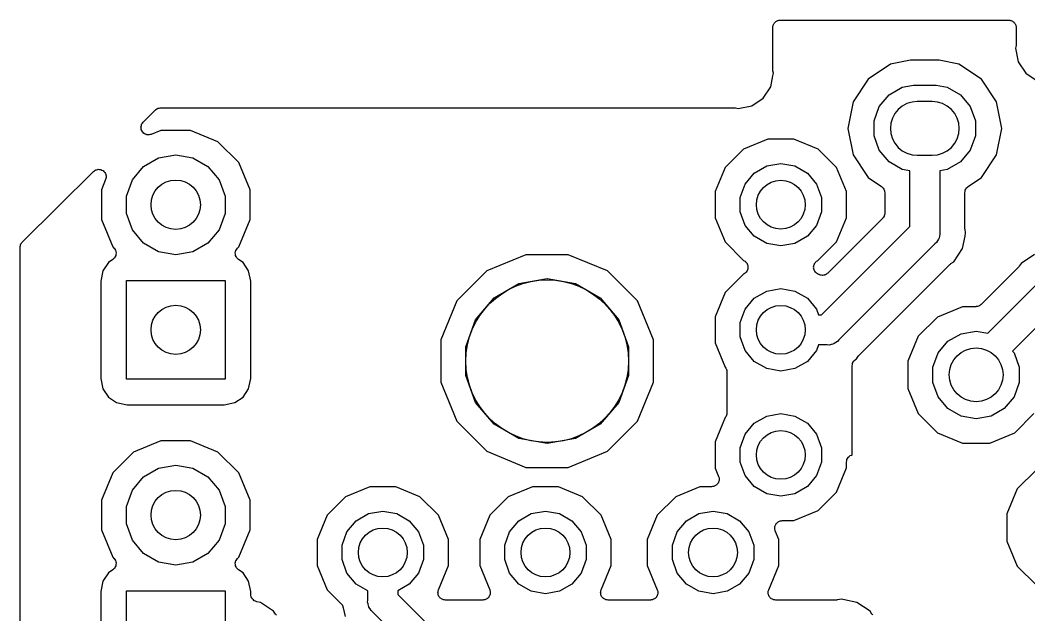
# Model space of a CAD drawing. Extents: x 24 to 196, y -189 to -31.
# Drawn here: x 63.31 to 83.77, y -43.25 to -31.18 of the extents above; entities that cross this region are included whole.
import ezdxf

# ---------------------------------------------------------------- set-up
doc = ezdxf.new("R2010")
doc.units = 0
doc.header["$MEASUREMENT"] = 0
doc.layers.add('BLACK', color=7, linetype='CONTINUOUS')

msp = doc.modelspace()

# ---------------------------------------------------------------- linework, layer by layer
at = {"layer": 'BLACK', "linetype": 'CONTINUOUS'}
for p, q in [((78.5772, -31.3044), (78.5818, -31.2919)), ((78.5772, -31.3178), (78.5772, -31.3044)), ((78.5818, -31.2919), (78.5841, -31.2788)), ((78.5841, -31.2788), (78.5908, -31.2672)), ((78.5908, -31.2672), (78.5953, -31.2547)), ((78.5953, -31.2547), (78.6039, -31.2445)), ((78.6039, -31.2445), (78.6106, -31.2329)), ((78.6106, -31.2329), (78.6208, -31.2244)), ((78.6208, -31.2244), (78.6293, -31.2142)), ((78.6293, -31.2142), (78.6409, -31.2075)), ((78.6409, -31.2075), (78.6511, -31.1989)), ((78.6511, -31.1989), (78.6636, -31.1944)), ((78.6636, -31.1944), (78.6752, -31.1877)), ((78.6752, -31.1877), (78.6883, -31.1854)), ((78.6883, -31.1854), (78.7008, -31.1808)), ((78.7008, -31.1808), (78.7142, -31.1808)), ((78.7142, -31.1808), (78.7273, -31.1785)), ((78.7273, -31.1785), (83.3628, -31.1785)), ((83.3628, -31.1785), (83.3759, -31.1808)), ((83.3759, -31.1808), (83.3893, -31.1808)), ((83.3893, -31.1808), (83.4018, -31.1854)), ((83.4018, -31.1854), (83.4149, -31.1877)), ((83.4149, -31.1877), (83.4265, -31.1944)), ((83.4265, -31.1944), (83.439, -31.1989)), ((83.439, -31.1989), (83.4492, -31.2075)), ((83.4492, -31.2075), (83.4608, -31.2142)), ((83.4608, -31.2142), (83.4693, -31.2244)), ((83.4693, -31.2244), (83.4795, -31.2329)), ((83.4795, -31.2329), (83.4862, -31.2445)), ((83.4862, -31.2445), (83.4948, -31.2547)), ((83.4948, -31.2547), (83.4993, -31.2672)), ((83.4993, -31.2672), (83.506, -31.2788)), ((83.506, -31.2788), (83.5083, -31.2919)), ((83.5083, -31.2919), (83.5129, -31.3044)), ((83.5129, -31.3044), (83.5129, -31.3178)), ((78.5749, -31.3309), (78.5772, -31.3178)), ((78.5749, -32.1742), (78.5749, -31.3309)), ((83.5129, -31.3178), (83.5152, -31.3309)), ((83.5152, -31.3309), (83.5152, -31.6662)), ((83.5123, -31.6959), (83.5015, -31.75)), ((83.5126, -31.6809), (83.5123, -31.6959)), ((83.5152, -31.6662), (83.5126, -31.6809)), ((83.5015, -31.75), (83.5557, -32.0225)), ((80.9685, -32.0716), (80.5106, -32.3776)), ((81.3723, -31.9913), (80.9685, -32.0716)), ((81.9497, -31.9913), (81.3723, -31.9913)), ((82.3535, -32.0716), (81.9497, -31.9913)), ((82.8114, -32.3776), (82.3535, -32.0716)), ((83.5557, -32.0225), (83.7101, -32.2536)), ((78.5344, -32.5305), (78.5778, -32.3121)), ((78.5775, -32.1889), (78.5749, -32.1742)), ((78.5778, -32.2039), (78.5775, -32.1889)), ((78.5886, -32.258), (78.5778, -32.2039)), ((78.5778, -32.3121), (78.5886, -32.258)), ((78.5778, -32.3121), (78.5778, -32.3121)), ((83.7101, -32.2536), (83.9412, -32.408)), ((78.38, -32.7616), (78.5344, -32.5305)), ((80.5106, -32.3776), (80.2046, -32.8355)), ((81.2043, -32.5394), (81.4319, -32.4993)), ((81.4319, -32.4993), (81.8901, -32.4993)), ((81.8901, -32.4993), (82.1177, -32.5394)), ((83.1174, -32.8355), (82.8114, -32.3776)), ((80.738, -32.9307), (80.9366, -32.694)), ((80.9366, -32.694), (81.2043, -32.5394)), ((82.1177, -32.5394), (82.3854, -32.694)), ((82.3854, -32.694), (82.584, -32.9307)), ((77.8764, -32.9702), (78.1489, -32.916)), ((78.1489, -32.916), (78.38, -32.7616)), ((80.2046, -32.8355), (80.0972, -33.3756)), ((80.6323, -33.2211), (80.738, -32.9307)), ((81.2052, -32.9215), (81.1224, -32.9894)), ((81.2996, -32.8711), (81.2052, -32.9215)), ((81.4021, -32.84), (81.2996, -32.8711)), ((81.5086, -32.8295), (81.4021, -32.84)), ((81.8134, -32.8295), (81.5086, -32.8295)), ((81.9199, -32.84), (81.8134, -32.8295)), ((82.0224, -32.8711), (81.9199, -32.84)), ((82.1168, -32.9215), (82.0224, -32.8711)), ((82.1996, -32.9894), (82.1168, -32.9215)), ((82.584, -32.9307), (82.6897, -33.2211)), ((83.2248, -33.3756), (83.1174, -32.8355)), ((65.8045, -33.2487), (66.0545, -33.0007)), ((66.0545, -33.0007), (66.0598, -32.9971)), ((66.0598, -32.9971), (66.0639, -32.9922)), ((66.0639, -32.9922), (66.0814, -32.982)), ((66.0814, -32.982), (66.098, -32.9705)), ((66.098, -32.9705), (66.1042, -32.9689)), ((66.1042, -32.9689), (66.1097, -32.9657)), ((66.1097, -32.9657), (66.1296, -32.9622)), ((66.1296, -32.9622), (66.1492, -32.957)), ((66.1492, -32.957), (66.1556, -32.9576)), ((66.1556, -32.9576), (66.1619, -32.9565)), ((66.1619, -32.9565), (77.7926, -32.9565)), ((77.7926, -32.9565), (77.8073, -32.9591)), ((77.8073, -32.9591), (77.8223, -32.9594)), ((77.8223, -32.9594), (77.8764, -32.9702)), ((81.0545, -33.0722), (81.0041, -33.1666)), ((81.1224, -32.9894), (81.0545, -33.0722)), ((82.2675, -33.0722), (82.1996, -32.9894)), ((82.3179, -33.1666), (82.2675, -33.0722)), ((65.7601, -33.343), (65.7609, -33.3401)), ((65.7621, -33.3664), (65.7601, -33.343)), ((65.7608, -33.337), (65.7678, -33.3146)), ((65.7609, -33.3401), (65.7608, -33.337)), ((65.7678, -33.3146), (65.774, -33.2919)), ((65.774, -33.2919), (65.7758, -33.2895)), ((65.7758, -33.2895), (65.7767, -33.2865)), ((65.7767, -33.2865), (65.791, -33.2679)), ((65.791, -33.2679), (65.8045, -33.2487)), ((80.6323, -33.5301), (80.6323, -33.2211)), ((80.973, -33.2691), (80.9625, -33.3756)), ((81.0041, -33.1666), (80.973, -33.2691)), ((82.349, -33.2691), (82.3179, -33.1666)), ((82.3595, -33.3756), (82.349, -33.2691)), ((82.6897, -33.2211), (82.6897, -33.5301)), ((65.7631, -33.3899), (65.7621, -33.3664)), ((65.7643, -33.3927), (65.7631, -33.3899)), ((65.7645, -33.3958), (65.7643, -33.3927)), ((65.7744, -33.4171), (65.7645, -33.3958)), ((65.7833, -33.4388), (65.7744, -33.4171)), ((65.7854, -33.441), (65.7833, -33.4388)), ((65.7867, -33.4438), (65.7854, -33.441)), ((65.8032, -33.4605), (65.7867, -33.4438)), ((65.8191, -33.4778), (65.8032, -33.4605)), ((65.8218, -33.4792), (65.8191, -33.4778)), ((65.824, -33.4814), (65.8218, -33.4792)), ((65.8452, -33.4914), (65.824, -33.4814)), ((65.8661, -33.5023), (65.8452, -33.4914)), ((65.8691, -33.5027), (65.8661, -33.5023)), ((65.8718, -33.504), (65.8691, -33.5027)), ((65.8953, -33.5061), (65.8718, -33.504)), ((65.9185, -33.5092), (65.8953, -33.5061)), ((65.9215, -33.5085), (65.9185, -33.5092)), ((65.9246, -33.5088), (65.9215, -33.5085)), ((65.9473, -33.5028), (65.9246, -33.5088)), ((65.9702, -33.4977), (65.9473, -33.5028)), ((66.165, -33.417), (65.9702, -33.4977)), ((66.765, -33.417), (66.165, -33.417)), ((67.3192, -33.6466), (66.765, -33.417)), ((80.0972, -33.3756), (80.2046, -33.9157)), ((80.738, -33.8205), (80.6323, -33.5301)), ((80.9625, -33.3756), (80.973, -33.4821)), ((80.973, -33.4821), (81.0041, -33.5846)), ((82.3179, -33.5846), (82.349, -33.4821)), ((82.349, -33.4821), (82.3595, -33.3756)), ((82.6897, -33.5301), (82.584, -33.8205)), ((83.1174, -33.9157), (83.2248, -33.3756)), ((67.7434, -34.0708), (67.3192, -33.6466)), ((78.4748, -33.5915), (77.9846, -33.7945)), ((79.0052, -33.5915), (78.4748, -33.5915)), ((79.4954, -33.7945), (79.0052, -33.5915)), ((81.0041, -33.5846), (81.0545, -33.679)), ((81.0545, -33.679), (81.1224, -33.7618)), ((81.1224, -33.7618), (81.2052, -33.8297)), ((82.1168, -33.8297), (82.1996, -33.7618)), ((82.1996, -33.7618), (82.2675, -33.679)), ((82.2675, -33.679), (82.3179, -33.5846)), ((66.1177, -33.9708), (66.465, -33.9096)), ((66.465, -33.9096), (66.8123, -33.9708)), ((77.9846, -33.7945), (77.6095, -34.1696)), ((79.8705, -34.1696), (79.4954, -33.7945)), ((80.2046, -33.9157), (80.5106, -34.3736)), ((80.9366, -34.0572), (80.738, -33.8205)), ((81.2052, -33.8297), (81.2996, -33.8801)), ((81.2996, -33.8801), (81.4021, -33.9112)), ((81.4021, -33.9112), (81.5086, -33.9217)), ((81.5086, -33.9217), (81.8134, -33.9217)), ((81.8134, -33.9217), (81.9199, -33.9112)), ((81.9199, -33.9112), (82.0224, -33.8801)), ((82.0224, -33.8801), (82.1168, -33.8297)), ((82.584, -33.8205), (82.3854, -34.0572)), ((82.8114, -34.3736), (83.1174, -33.9157)), ((65.5856, -34.4173), (65.8123, -34.1471)), ((65.8123, -34.1471), (66.1177, -33.9708)), ((66.8123, -33.9708), (67.1177, -34.1471)), ((67.1177, -34.1471), (67.3444, -34.4173)), ((67.973, -34.625), (67.7434, -34.0708)), ((77.6095, -34.1696), (77.4065, -34.6597)), ((78.2012, -34.2829), (78.4533, -34.1373)), ((78.4533, -34.1373), (78.74, -34.0868)), ((78.74, -34.0868), (79.0267, -34.1373)), ((79.0267, -34.1373), (79.2788, -34.2829)), ((80.0735, -34.6597), (79.8705, -34.1696)), ((81.2043, -34.2118), (80.9366, -34.0572)), ((82.3854, -34.0572), (82.1177, -34.2118)), ((63.3546, -35.6792), (64.7952, -34.25)), ((64.7952, -34.25), (64.814, -34.237)), ((64.814, -34.237), (64.8322, -34.223)), ((64.8322, -34.223), (64.8357, -34.2219)), ((64.8357, -34.2219), (64.8387, -34.2198)), ((64.8387, -34.2198), (64.8609, -34.214)), ((64.8609, -34.214), (64.8827, -34.2071)), ((64.8827, -34.2071), (64.8863, -34.2073)), ((64.8863, -34.2073), (64.8899, -34.2063)), ((64.8899, -34.2063), (64.9127, -34.2084)), ((64.9127, -34.2084), (64.9356, -34.2094)), ((64.9356, -34.2094), (64.9389, -34.2108)), ((64.9389, -34.2108), (64.9426, -34.2112)), ((64.9426, -34.2112), (64.9633, -34.2209)), ((64.9633, -34.2209), (64.9845, -34.2297)), ((64.9845, -34.2297), (64.9872, -34.2322)), ((64.9872, -34.2322), (64.9905, -34.2337)), ((64.9905, -34.2337), (65.0066, -34.25)), ((65.0066, -34.25), (65.0235, -34.2654)), ((65.0235, -34.2654), (65.0252, -34.2687)), ((65.0252, -34.2687), (65.0278, -34.2713)), ((65.0278, -34.2713), (65.0373, -34.2921)), ((65.0373, -34.2921), (65.0479, -34.3124)), ((65.0479, -34.3124), (65.0484, -34.316)), ((65.0543, -34.3721), (65.0483, -34.3942)), ((65.0484, -34.316), (65.0499, -34.3193)), ((65.0499, -34.3193), (65.0518, -34.3422)), ((65.0518, -34.3422), (65.0548, -34.3649)), ((65.0548, -34.3649), (65.054, -34.3684)), ((65.054, -34.3684), (65.0543, -34.3721)), ((78.0141, -34.5059), (78.2012, -34.2829)), ((79.2788, -34.2829), (79.4659, -34.5059)), ((80.5106, -34.3736), (80.7805, -34.554)), ((81.3562, -34.2385), (81.2043, -34.2118)), ((81.3562, -35.3702), (81.3562, -34.2385)), ((82.1177, -34.2118), (81.9658, -34.2385)), ((81.9658, -34.2385), (81.9658, -35.4832)), ((82.5415, -34.554), (82.8114, -34.3736)), ((65.0434, -34.4165), (64.957, -34.625)), ((65.0483, -34.3942), (65.0434, -34.4165)), ((65.465, -34.7487), (65.5856, -34.4173)), ((67.3444, -34.4173), (67.465, -34.7487)), ((77.9145, -34.7794), (78.0141, -34.5059)), ((79.4659, -34.5059), (79.5655, -34.7794)), ((80.7805, -34.554), (80.796, -34.5689)), ((80.796, -34.5689), (80.8125, -34.5827)), ((82.5095, -34.5827), (82.526, -34.5689)), ((82.526, -34.5689), (82.5415, -34.554)), ((64.957, -34.625), (64.957, -35.225)), ((65.465, -35.1013), (65.465, -34.7487)), ((67.465, -34.7487), (67.465, -35.1013)), ((67.973, -35.225), (67.973, -34.625)), ((77.4065, -34.6597), (77.4065, -35.1902)), ((77.9145, -35.0706), (77.9145, -34.7794)), ((79.5655, -34.7794), (79.5655, -35.0706)), ((80.0735, -35.1902), (80.0735, -34.6597)), ((80.8125, -34.5827), (80.8151, -34.5871)), ((80.8151, -34.5871), (80.8187, -34.5906)), ((80.8187, -34.5906), (80.8282, -34.6099)), ((80.8282, -34.6099), (80.839, -34.6286)), ((80.839, -34.6286), (80.8399, -34.6335)), ((80.8399, -34.6335), (80.8421, -34.638)), ((80.8421, -34.638), (80.8445, -34.6595)), ((80.8445, -34.6595), (80.8482, -34.6807)), ((80.8482, -34.6807), (80.8482, -35.0967)), ((82.4738, -34.6807), (82.4775, -34.6595)), ((82.4738, -35.4014), (82.4738, -34.6807)), ((82.4775, -34.6595), (82.4799, -34.638)), ((82.4799, -34.638), (82.4821, -34.6335)), ((82.4821, -34.6335), (82.483, -34.6286)), ((82.483, -34.6286), (82.4938, -34.6099)), ((82.4938, -34.6099), (82.5033, -34.5906)), ((82.5033, -34.5906), (82.5069, -34.5871)), ((82.5069, -34.5871), (82.5095, -34.5827)), ((65.5856, -35.4327), (65.465, -35.1013)), ((67.465, -35.1013), (67.3444, -35.4327)), ((77.4065, -35.1902), (77.6095, -35.6804)), ((78.0141, -35.3441), (77.9145, -35.0706)), ((79.5655, -35.0706), (79.4659, -35.3441)), ((79.8705, -35.6804), (80.0735, -35.1902)), ((80.8225, -35.1774), (80.8125, -35.1947)), ((80.8339, -35.1611), (80.8225, -35.1774)), ((80.8357, -35.1546), (80.8339, -35.1611)), ((80.839, -35.1488), (80.8357, -35.1546)), ((80.8425, -35.1292), (80.839, -35.1488)), ((80.8476, -35.11), (80.8425, -35.1292)), ((80.8482, -35.0967), (80.847, -35.1033)), ((80.847, -35.1033), (80.8476, -35.11)), ((64.957, -35.225), (65.1866, -35.7792)), ((67.7434, -35.7792), (67.973, -35.225)), ((78.2012, -35.5671), (78.0141, -35.3441)), ((79.4659, -35.3441), (79.2788, -35.5671)), ((79.5662, -37.1602), (81.3562, -35.3702)), ((80.8036, -35.2045), (79.6922, -36.3158)), ((80.8074, -35.199), (80.8036, -35.2045)), ((80.8125, -35.1947), (80.8074, -35.199)), ((65.8123, -35.7029), (65.5856, -35.4327)), ((67.3444, -35.4327), (67.1177, -35.7029)), ((78.4533, -35.7127), (78.2012, -35.5671)), ((79.2788, -35.5671), (79.0267, -35.7127)), ((81.9518, -35.6024), (81.945, -35.6141)), ((81.9589, -35.5625), (81.9518, -35.6024)), ((81.9693, -35.5235), (81.9589, -35.5625)), ((81.9658, -35.4832), (81.9693, -35.5235)), ((82.4266, -35.8136), (82.4767, -35.5618)), ((82.4764, -35.4162), (82.4738, -35.4014)), ((82.4767, -35.4312), (82.4764, -35.4162)), ((82.4897, -35.4965), (82.4767, -35.4312)), ((82.4767, -35.5618), (82.4897, -35.4965)), ((82.4767, -35.5618), (82.4767, -35.5618)), ((63.3095, -35.7874), (63.3107, -35.7805)), ((63.3095, -119.277), (63.3095, -35.7874)), ((63.3101, -35.7736), (63.3153, -35.7546)), ((63.3107, -35.7805), (63.3101, -35.7736)), ((63.3153, -35.7546), (63.3187, -35.7353)), ((63.3187, -35.7353), (63.3222, -35.7292)), ((63.3222, -35.7292), (63.324, -35.7225)), ((63.324, -35.7225), (63.3354, -35.7065)), ((63.3354, -35.7065), (63.3452, -35.6895)), ((63.3452, -35.6895), (63.3505, -35.685)), ((63.3505, -35.685), (63.3546, -35.6792)), ((65.1866, -35.7792), (65.2116, -35.8043)), ((65.2116, -35.8043), (65.2126, -35.8057)), ((65.2126, -35.8057), (65.214, -35.8067)), ((65.214, -35.8067), (65.2278, -35.8273)), ((66.1177, -35.8792), (65.8123, -35.7029)), ((67.1177, -35.7029), (66.8123, -35.8792)), ((67.7022, -35.8273), (67.716, -35.8067)), ((67.716, -35.8067), (67.7174, -35.8057)), ((67.7174, -35.8057), (67.7184, -35.8043)), ((67.7184, -35.8043), (67.7434, -35.7792)), ((77.6095, -35.6804), (77.9865, -36.0574)), ((78.74, -35.7632), (78.4533, -35.7127)), ((79.0267, -35.7127), (78.74, -35.7632)), ((79.4935, -36.0574), (79.8705, -35.6804)), ((81.8671, -35.7214), (79.9174, -37.6711)), ((81.8981, -35.6954), (81.8671, -35.7214)), ((81.9183, -35.6604), (81.8981, -35.6954)), ((81.9415, -35.6273), (81.9183, -35.6604)), ((81.945, -35.6141), (81.9415, -35.6273)), ((65.2268, -36.0022), (65.2089, -36.0193)), ((65.2275, -36.0006), (65.2268, -36.0022)), ((65.2287, -35.9995), (65.2275, -36.0006)), ((65.2278, -35.8273), (65.242, -35.8476)), ((65.2392, -35.9769), (65.2287, -35.9995)), ((65.2502, -35.9547), (65.2392, -35.9769)), ((65.242, -35.8476), (65.2424, -35.8493)), ((65.2424, -35.8493), (65.2434, -35.8507)), ((65.2434, -35.8507), (65.2493, -35.8748)), ((65.2493, -35.8748), (65.2557, -35.8988)), ((65.2504, -35.953), (65.2502, -35.9547)), ((65.2511, -35.9515), (65.2504, -35.953)), ((65.2533, -35.9267), (65.2511, -35.9515)), ((65.256, -35.9021), (65.2533, -35.9267)), ((65.2557, -35.8988), (65.2556, -35.9004)), ((65.2556, -35.9004), (65.256, -35.9021)), ((66.465, -35.9404), (66.1177, -35.8792)), ((66.8123, -35.8792), (66.465, -35.9404)), ((67.674, -35.9021), (67.6744, -35.9004)), ((67.6768, -35.9268), (67.674, -35.9021)), ((67.6743, -35.8988), (67.6807, -35.8748)), ((67.6744, -35.9004), (67.6743, -35.8988)), ((67.6789, -35.9515), (67.6768, -35.9268)), ((67.6796, -35.953), (67.6789, -35.9515)), ((67.6798, -35.9547), (67.6796, -35.953)), ((67.6908, -35.977), (67.6798, -35.9547)), ((67.6807, -35.8748), (67.6866, -35.8507)), ((67.6866, -35.8507), (67.6876, -35.8493)), ((67.6876, -35.8493), (67.688, -35.8476)), ((67.688, -35.8476), (67.7022, -35.8273)), ((67.7013, -35.9995), (67.6908, -35.977)), ((67.7025, -36.0006), (67.7013, -35.9995)), ((67.7032, -36.0022), (67.7025, -36.0006)), ((67.7211, -36.0193), (67.7032, -36.0022)), ((73.5707, -35.942), (72.7776, -36.2705)), ((74.4293, -35.942), (73.5707, -35.942)), ((75.2224, -36.2705), (74.4293, -35.942)), ((82.247, -36.0825), (82.4266, -35.8136)), ((83.8839, -35.9374), (83.615, -36.117)), ((65.0988, -36.0988), (64.9865, -36.2668)), ((65.1885, -36.0388), (65.0988, -36.0988)), ((65.1898, -36.0376), (65.1885, -36.0388)), ((65.1913, -36.0369), (65.1898, -36.0376)), ((65.2089, -36.0193), (65.1913, -36.0369)), ((67.7387, -36.0369), (67.7211, -36.0193)), ((67.7402, -36.0376), (67.7387, -36.0369)), ((67.7415, -36.0388), (67.7402, -36.0376)), ((67.8312, -36.0988), (67.7415, -36.0388)), ((67.9435, -36.2668), (67.8312, -36.0988)), ((77.9865, -36.0574), (77.9983, -36.0649)), ((77.9983, -36.0649), (78.016, -36.0741)), ((78.016, -36.0741), (78.0205, -36.079)), ((78.0205, -36.079), (78.0262, -36.0826)), ((78.0262, -36.0826), (78.0383, -36.0984)), ((78.0383, -36.0984), (78.0517, -36.1131)), ((78.0517, -36.1131), (78.0543, -36.1193)), ((78.0543, -36.1193), (78.0584, -36.1246)), ((78.0584, -36.1246), (78.0644, -36.1436)), ((78.0644, -36.1436), (78.072, -36.162)), ((78.072, -36.162), (78.0723, -36.1687)), ((78.0723, -36.1687), (78.0743, -36.1751)), ((78.0743, -36.2149), (78.0723, -36.2213)), ((78.0743, -36.1751), (78.0734, -36.195)), ((78.0734, -36.195), (78.0743, -36.2149)), ((79.4057, -36.1751), (79.4077, -36.1687)), ((79.4066, -36.195), (79.4057, -36.1751)), ((79.4057, -36.2149), (79.4066, -36.195)), ((79.4077, -36.2213), (79.4057, -36.2149)), ((79.4077, -36.1687), (79.408, -36.162)), ((79.408, -36.162), (79.4156, -36.1436)), ((79.4156, -36.1436), (79.4216, -36.1246)), ((79.4216, -36.1246), (79.4257, -36.1193)), ((79.4257, -36.1193), (79.4283, -36.1131)), ((79.4283, -36.1131), (79.4417, -36.0984)), ((79.4417, -36.0984), (79.4538, -36.0826)), ((79.4538, -36.0826), (79.4595, -36.079)), ((79.4595, -36.079), (79.464, -36.0741)), ((79.464, -36.0741), (79.4817, -36.0649)), ((79.4817, -36.0649), (79.4935, -36.0574)), ((80.3345, -37.9725), (82.1685, -36.1385)), ((82.1685, -36.1385), (82.1808, -36.1299)), ((82.1808, -36.1299), (82.1916, -36.1195)), ((82.1916, -36.1195), (82.247, -36.0825)), ((83.559, -36.1955), (82.8041, -36.9505)), ((83.5676, -36.1832), (83.559, -36.1955)), ((83.578, -36.1724), (83.5676, -36.1832)), ((83.615, -36.117), (83.578, -36.1724)), ((64.9865, -36.2668), (64.9441, -36.48)), ((67.9859, -36.48), (67.9435, -36.2668)), ((72.7776, -36.2705), (72.1705, -36.8776)), ((75.8295, -36.8776), (75.2224, -36.2705)), ((77.9865, -36.3326), (77.6095, -36.7096)), ((77.9983, -36.3251), (77.9865, -36.3326)), ((78.016, -36.3159), (77.9983, -36.3251)), ((78.0205, -36.311), (78.016, -36.3159)), ((78.0262, -36.3074), (78.0205, -36.311)), ((78.0383, -36.2916), (78.0262, -36.3074)), ((78.0517, -36.2769), (78.0383, -36.2916)), ((78.0543, -36.2707), (78.0517, -36.2769)), ((78.0584, -36.2654), (78.0543, -36.2707)), ((78.0644, -36.2464), (78.0584, -36.2654)), ((78.072, -36.228), (78.0644, -36.2464)), ((78.0723, -36.2213), (78.072, -36.228)), ((79.408, -36.228), (79.4077, -36.2213)), ((79.4156, -36.2464), (79.408, -36.228)), ((79.4216, -36.2654), (79.4156, -36.2464)), ((79.4257, -36.2707), (79.4216, -36.2654)), ((79.4283, -36.2769), (79.4257, -36.2707)), ((79.4417, -36.2916), (79.4283, -36.2769)), ((79.4538, -36.3074), (79.4417, -36.2916)), ((79.4595, -36.311), (79.4538, -36.3074)), ((79.464, -36.3159), (79.4595, -36.311)), ((79.4817, -36.3251), (79.464, -36.3159)), ((79.4985, -36.3358), (79.4817, -36.3251)), ((79.515, -36.3426), (79.4985, -36.3358)), ((79.52, -36.3462), (79.515, -36.3426)), ((79.5329, -36.3496), (79.52, -36.3462)), ((79.545, -36.3553), (79.5329, -36.3496)), ((79.5583, -36.3564), (79.545, -36.3553)), ((79.5712, -36.3599), (79.5583, -36.3564)), ((79.5844, -36.3587), (79.5712, -36.3599)), ((79.5977, -36.3599), (79.5844, -36.3587)), ((79.6106, -36.3564), (79.5977, -36.3599)), ((79.6239, -36.3553), (79.6106, -36.3564)), ((79.636, -36.3496), (79.6239, -36.3553)), ((79.6488, -36.3462), (79.636, -36.3496)), ((79.6598, -36.3385), (79.6488, -36.3462)), ((79.6719, -36.3329), (79.6598, -36.3385)), ((79.6813, -36.3235), (79.6719, -36.3329)), ((79.6922, -36.3158), (79.6813, -36.3235)), ((64.9441, -36.48), (64.9441, -38.45)), ((65.465, -38.465), (65.465, -36.465)), ((65.465, -36.465), (67.465, -36.465)), ((67.465, -36.465), (67.465, -38.465)), ((67.9859, -38.45), (67.9859, -36.48)), ((72.923, -36.8165), (73.427, -36.5256)), ((73.427, -36.5256), (74, -36.4245)), ((74, -36.4245), (74.573, -36.5256)), ((74.573, -36.5256), (75.077, -36.8165)), ((78.4533, -36.6773), (78.74, -36.6268)), ((78.74, -36.6268), (79.0267, -36.6773)), ((82.9412, -37.5317), (83.9761, -36.4969)), ((72.549, -37.2623), (72.923, -36.8165)), ((75.077, -36.8165), (75.451, -37.2623)), ((77.6095, -36.7096), (77.4065, -37.1998)), ((78.0141, -37.0459), (78.2012, -36.8229)), ((78.2012, -36.8229), (78.4533, -36.6773)), ((79.0267, -36.6773), (79.2788, -36.8229)), ((79.2788, -36.8229), (79.4659, -37.0459)), ((72.1705, -36.8776), (71.842, -37.6707)), ((76.158, -37.6707), (75.8295, -36.8776)), ((82.427, -36.9951), (81.9183, -37.2058)), ((82.6963, -36.9951), (82.427, -36.9951)), ((82.7029, -36.9939), (82.6963, -36.9951)), ((82.7096, -36.9945), (82.7029, -36.9939)), ((82.7288, -36.9894), (82.7096, -36.9945)), ((82.7484, -36.9859), (82.7288, -36.9894)), ((82.7542, -36.9826), (82.7484, -36.9859)), ((82.7607, -36.9808), (82.7542, -36.9826)), ((82.777, -36.9694), (82.7607, -36.9808)), ((82.7943, -36.9594), (82.777, -36.9694)), ((82.7986, -36.9543), (82.7943, -36.9594)), ((82.8041, -36.9505), (82.7986, -36.9543)), ((84.3273, -37.0078), (83.44, -37.8951)), ((77.4065, -37.1998), (77.4065, -37.7302)), ((77.9145, -37.3194), (78.0141, -37.0459)), ((79.4659, -37.0459), (79.5075, -37.1602)), ((79.5075, -37.1602), (79.5662, -37.1602)), ((81.9183, -37.2058), (81.5288, -37.5953)), ((72.35, -37.8091), (72.549, -37.2623)), ((75.451, -37.2623), (75.65, -37.8091)), ((77.9145, -37.6106), (77.9145, -37.3194)), ((78.0141, -37.8841), (77.9145, -37.6106)), ((81.5288, -37.5953), (81.3181, -38.104)), ((82.1304, -37.6978), (82.3981, -37.5432)), ((82.3981, -37.5432), (82.7024, -37.4896)), ((82.7024, -37.4896), (82.9412, -37.5317)), ((71.842, -37.6707), (71.842, -38.5293)), ((72.35, -38.3909), (72.35, -37.8091)), ((75.65, -37.8091), (75.65, -38.3909)), ((76.158, -38.5293), (76.158, -37.6707)), ((77.4065, -37.7302), (77.6103, -38.2223)), ((79.5075, -37.7698), (79.4659, -37.8841)), ((79.6792, -37.7698), (79.5075, -37.7698)), ((79.7195, -37.7733), (79.6792, -37.7698)), ((79.7585, -37.7629), (79.7195, -37.7733)), ((79.7984, -37.7558), (79.7585, -37.7629)), ((79.8101, -37.749), (79.7984, -37.7558)), ((79.8233, -37.7455), (79.8101, -37.749)), ((79.8564, -37.7223), (79.8233, -37.7455)), ((79.8914, -37.7021), (79.8564, -37.7223)), ((79.9174, -37.6711), (79.8914, -37.7021)), ((81.9318, -37.9345), (82.1304, -37.6978)), ((78.2012, -38.1071), (78.0141, -37.8841)), ((79.4659, -37.8841), (79.2788, -38.1071)), ((80.2555, -38.0663), (80.2785, -38.051)), ((80.2785, -38.051), (80.3155, -37.9956)), ((80.3155, -37.9956), (80.3259, -37.9848)), ((80.3259, -37.9848), (80.3345, -37.9725)), ((81.8261, -38.2249), (81.9318, -37.9345)), ((83.44, -37.8951), (83.473, -37.9345)), ((83.473, -37.9345), (83.5787, -38.2249)), ((77.6103, -38.2223), (77.6121, -38.2238)), ((77.6121, -38.2238), (77.6221, -38.2411)), ((77.6221, -38.2411), (77.6335, -38.2574)), ((77.6335, -38.2574), (77.6353, -38.2638)), ((78.4533, -38.2527), (78.2012, -38.1071)), ((78.74, -38.3032), (78.4533, -38.2527)), ((79.0267, -38.2527), (78.74, -38.3032)), ((79.2788, -38.1071), (79.0267, -38.2527)), ((80.1878, -38.1931), (80.1915, -38.1718)), ((80.1878, -39.99), (80.1878, -38.1931)), ((80.1915, -38.1718), (80.1939, -38.1504)), ((80.1939, -38.1504), (80.1961, -38.1459)), ((80.1961, -38.1459), (80.197, -38.1409)), ((80.197, -38.1409), (80.2078, -38.1223)), ((80.2078, -38.1223), (80.2173, -38.1029)), ((80.2173, -38.1029), (80.2209, -38.0995)), ((80.2209, -38.0995), (80.2235, -38.0951)), ((80.2235, -38.0951), (80.24, -38.0812)), ((80.24, -38.0812), (80.2555, -38.0663)), ((81.3181, -38.104), (81.3181, -38.6548)), ((81.8261, -38.5339), (81.8261, -38.2249)), ((83.5787, -38.2249), (83.5787, -38.5339)), ((64.9441, -38.45), (64.9865, -38.6632)), ((67.465, -38.465), (65.465, -38.465)), ((67.9435, -38.6632), (67.9859, -38.45)), ((72.549, -38.9377), (72.35, -38.3909)), ((75.65, -38.3909), (75.451, -38.9377)), ((77.6353, -38.2638), (77.6386, -38.2697)), ((77.6386, -38.2697), (77.6421, -38.2893)), ((77.6421, -38.2893), (77.6472, -38.3085)), ((77.6472, -38.3085), (77.6466, -38.3152)), ((77.6466, -38.3152), (77.6478, -38.3218)), ((77.6478, -38.3218), (77.6478, -39.1482)), ((64.9865, -38.6632), (65.0988, -38.8312)), ((67.8312, -38.8312), (67.9435, -38.6632)), ((71.842, -38.5293), (72.1705, -39.3224)), ((75.8295, -39.3224), (76.158, -38.5293)), ((81.3181, -38.6548), (81.5288, -39.1635)), ((81.9318, -38.8243), (81.8261, -38.5339)), ((83.5787, -38.5339), (83.473, -38.8243)), ((65.0988, -38.8312), (65.2668, -38.9435)), ((67.6632, -38.9435), (67.8312, -38.8312)), ((82.1304, -39.061), (81.9318, -38.8243)), ((83.473, -38.8243), (83.2744, -39.061)), ((65.2668, -38.9435), (65.48, -38.9859)), ((65.48, -38.9859), (67.45, -38.9859)), ((67.45, -38.9859), (67.6632, -38.9435)), ((72.923, -39.3835), (72.549, -38.9377)), ((75.451, -38.9377), (75.077, -39.3835)), ((82.3981, -39.2156), (82.1304, -39.061)), ((83.2744, -39.061), (83.0067, -39.2156)), ((77.6103, -39.2477), (77.4065, -39.7398)), ((77.6121, -39.2462), (77.6103, -39.2477)), ((77.6221, -39.2289), (77.6121, -39.2462)), ((77.6335, -39.2126), (77.6221, -39.2289)), ((77.6353, -39.2062), (77.6335, -39.2126)), ((77.6386, -39.2003), (77.6353, -39.2062)), ((77.6421, -39.1807), (77.6386, -39.2003)), ((77.6472, -39.1615), (77.6421, -39.1807)), ((77.6478, -39.1482), (77.6466, -39.1548)), ((77.6466, -39.1548), (77.6472, -39.1615)), ((78.2012, -39.3629), (78.4533, -39.2173)), ((78.4533, -39.2173), (78.74, -39.1668)), ((78.74, -39.1668), (79.0267, -39.2173)), ((79.0267, -39.2173), (79.2788, -39.3629)), ((81.5288, -39.1635), (81.9183, -39.553)), ((82.7024, -39.2692), (82.3981, -39.2156)), ((83.0067, -39.2156), (82.7024, -39.2692)), ((83.4865, -39.553), (83.876, -39.1635)), ((72.1705, -39.3224), (72.7776, -39.9295)), ((73.427, -39.6744), (72.923, -39.3835)), ((75.077, -39.3835), (74.573, -39.6744)), ((75.2224, -39.9295), (75.8295, -39.3224)), ((78.0141, -39.5859), (78.2012, -39.3629)), ((79.2788, -39.3629), (79.4659, -39.5859)), ((74, -39.7755), (73.427, -39.6744)), ((74.573, -39.6744), (74, -39.7755)), ((77.9145, -39.8594), (78.0141, -39.5859)), ((79.4659, -39.5859), (79.5655, -39.8594)), ((81.9183, -39.553), (82.427, -39.7637)), ((82.9778, -39.7637), (83.4865, -39.553)), ((66.165, -39.717), (65.6108, -39.9466)), ((66.765, -39.717), (66.165, -39.717)), ((67.3192, -39.9466), (66.765, -39.717)), ((77.4065, -39.7398), (77.4065, -40.2703)), ((77.9145, -40.1506), (77.9145, -39.8594)), ((79.5655, -39.8594), (79.5655, -40.1506)), ((82.427, -39.7637), (82.9778, -39.7637)), ((65.6108, -39.9466), (65.1866, -40.3708)), ((67.7434, -40.3708), (67.3192, -39.9466)), ((72.7776, -39.9295), (73.5707, -40.258)), ((74.4293, -40.258), (75.2224, -39.9295)), ((80.0778, -40.1254), (80.0816, -40.1008)), ((80.0816, -40.1008), (80.0824, -40.0994)), ((80.0824, -40.0994), (80.0827, -40.0977)), ((80.0827, -40.0977), (80.0951, -40.0762)), ((80.0951, -40.0762), (80.107, -40.0544)), ((80.107, -40.0544), (80.1083, -40.0533)), ((80.1083, -40.0533), (80.1092, -40.0519)), ((80.1092, -40.0519), (80.1282, -40.0359)), ((80.1282, -40.0359), (80.1468, -40.0195)), ((80.1468, -40.0195), (80.1484, -40.0189)), ((80.1484, -40.0189), (80.1497, -40.0178)), ((80.1497, -40.0178), (80.173, -40.0093)), ((80.173, -40.0093), (80.1802, -40.0066)), ((80.1802, -40.0066), (80.1852, -40.0032)), ((80.1852, -40.0032), (80.1878, -39.99)), ((65.8123, -40.4471), (66.1177, -40.2708)), ((66.1177, -40.2708), (66.465, -40.2096)), ((66.465, -40.2096), (66.8123, -40.2708)), ((66.8123, -40.2708), (67.1177, -40.4471)), ((73.5707, -40.258), (74.4293, -40.258)), ((77.4065, -40.2703), (77.4771, -40.4408)), ((78.0141, -40.4241), (77.9145, -40.1506)), ((79.5655, -40.1506), (79.4659, -40.4241)), ((79.8705, -40.7604), (80.0735, -40.2702)), ((80.0735, -40.1498), (80.0778, -40.1254)), ((80.0735, -40.2702), (80.0735, -40.1498)), ((83.9249, -40.3046), (83.5354, -40.6941)), ((65.1866, -40.3708), (64.957, -40.925)), ((65.5856, -40.7173), (65.8123, -40.4471)), ((67.1177, -40.4471), (67.3444, -40.7173)), ((67.973, -40.925), (67.7434, -40.3708)), ((77.4771, -40.4408), (77.4807, -40.457)), ((77.4807, -40.457), (77.4864, -40.4726)), ((77.4864, -40.4726), (77.4864, -40.4827)), ((77.4864, -40.4827), (77.4886, -40.4925)), ((77.4886, -40.4925), (77.4864, -40.5089)), ((77.4864, -40.5089), (77.4864, -40.5256)), ((78.2012, -40.6471), (78.0141, -40.4241)), ((79.4659, -40.4241), (79.2788, -40.6471)), ((65.465, -41.0487), (65.5856, -40.7173)), ((67.3444, -40.7173), (67.465, -41.0487)), ((70.3997, -40.6515), (69.9096, -40.8545)), ((70.9303, -40.6515), (70.3997, -40.6515)), ((71.4204, -40.8545), (70.9303, -40.6515)), ((73.6997, -40.6515), (73.2096, -40.8545)), ((74.2302, -40.6515), (73.6997, -40.6515)), ((74.7204, -40.8545), (74.2302, -40.6515)), ((77.0998, -40.6515), (76.6096, -40.8545)), ((77.3363, -40.6515), (77.0998, -40.6515)), ((77.3527, -40.6486), (77.3363, -40.6515)), ((77.3693, -40.6479), (77.3527, -40.6486)), ((77.3786, -40.6441), (77.3693, -40.6479)), ((77.3885, -40.6423), (77.3786, -40.6441)), ((77.4029, -40.634), (77.3885, -40.6423)), ((77.4182, -40.6276), (77.4029, -40.634)), ((77.4256, -40.6209), (77.4182, -40.6276)), ((77.4343, -40.6158), (77.4256, -40.6209)), ((77.445, -40.6031), (77.4343, -40.6158)), ((77.4572, -40.5919), (77.445, -40.6031)), ((77.4619, -40.583), (77.4572, -40.5919)), ((77.4683, -40.5753), (77.4619, -40.583)), ((77.474, -40.5597), (77.4683, -40.5753)), ((77.4817, -40.5449), (77.474, -40.5597)), ((77.483, -40.535), (77.4817, -40.5449)), ((77.4864, -40.5256), (77.483, -40.535)), ((78.4533, -40.7927), (78.2012, -40.6471)), ((79.2788, -40.6471), (79.0267, -40.7927)), ((83.5354, -40.6941), (83.3247, -41.2028)), ((69.9096, -40.8545), (69.5345, -41.2296)), ((71.7955, -41.2296), (71.4204, -40.8545)), ((73.2096, -40.8545), (72.8345, -41.2296)), ((75.0955, -41.2296), (74.7204, -40.8545)), ((76.6096, -40.8545), (76.2345, -41.2296)), ((78.74, -40.8432), (78.4533, -40.7927)), ((79.0267, -40.7927), (78.74, -40.8432)), ((79.4954, -41.1355), (79.8705, -40.7604)), ((64.957, -40.925), (64.957, -41.525)), ((65.465, -41.4013), (65.465, -41.0487)), ((67.465, -41.0487), (67.465, -41.4013)), ((67.973, -41.525), (67.973, -40.925)), ((69.5345, -41.2296), (69.3315, -41.7197)), ((70.1262, -41.3429), (70.3783, -41.1973)), ((70.3783, -41.1973), (70.665, -41.1468)), ((70.665, -41.1468), (70.9517, -41.1973)), ((70.9517, -41.1973), (71.2038, -41.3429)), ((71.9985, -41.7197), (71.7955, -41.2296)), ((72.8345, -41.2296), (72.6315, -41.7197)), ((73.4262, -41.3429), (73.6783, -41.1973)), ((73.6783, -41.1973), (73.965, -41.1468)), ((73.965, -41.1468), (74.2517, -41.1973)), ((74.2517, -41.1973), (74.5038, -41.3429)), ((75.2985, -41.7197), (75.0955, -41.2296)), ((76.2345, -41.2296), (76.0315, -41.7197)), ((76.8262, -41.3429), (77.0783, -41.1973)), ((77.0783, -41.1973), (77.365, -41.1468)), ((77.365, -41.1468), (77.6517, -41.1973)), ((77.6517, -41.1973), (77.9038, -41.3429)), ((79.0052, -41.3385), (79.4954, -41.1355)), ((83.3247, -41.2028), (83.3247, -41.7536)), ((64.957, -41.525), (65.1866, -42.0792)), ((65.5856, -41.7327), (65.465, -41.4013)), ((67.465, -41.4013), (67.3444, -41.7327)), ((67.7434, -42.0792), (67.973, -41.525)), ((69.9391, -41.5659), (70.1262, -41.3429)), ((71.2038, -41.3429), (71.3909, -41.5659)), ((73.2391, -41.5659), (73.4262, -41.3429)), ((74.5038, -41.3429), (74.6909, -41.5659)), ((76.6391, -41.5659), (76.8262, -41.3429)), ((77.9038, -41.3429), (78.0909, -41.5659)), ((78.6164, -41.4975), (78.6186, -41.4811)), ((78.6186, -41.5073), (78.6164, -41.4975)), ((78.6186, -41.4644), (78.622, -41.455)), ((78.6186, -41.4811), (78.6186, -41.4644)), ((78.6186, -41.5174), (78.6186, -41.5073)), ((78.6243, -41.533), (78.6186, -41.5174)), ((78.622, -41.455), (78.6233, -41.4451)), ((78.6233, -41.4451), (78.631, -41.4303)), ((78.6279, -41.5492), (78.6243, -41.533)), ((78.631, -41.4303), (78.6367, -41.4147)), ((78.6367, -41.4147), (78.6431, -41.407)), ((78.6431, -41.407), (78.6478, -41.3981)), ((78.6478, -41.3981), (78.66, -41.3869)), ((78.66, -41.3869), (78.6707, -41.3742)), ((78.6707, -41.3742), (78.6794, -41.3691)), ((78.6794, -41.3691), (78.6868, -41.3624)), ((78.6868, -41.3624), (78.7021, -41.356)), ((78.7021, -41.356), (78.7165, -41.3477)), ((78.7165, -41.3477), (78.7264, -41.3459)), ((78.7264, -41.3459), (78.7357, -41.3421)), ((78.7357, -41.3421), (78.7523, -41.3414)), ((78.7523, -41.3414), (78.7687, -41.3385)), ((78.7687, -41.3385), (79.0052, -41.3385)), ((65.8123, -42.0029), (65.5856, -41.7327)), ((67.3444, -41.7327), (67.1177, -42.0029)), ((69.3315, -41.7197), (69.3315, -42.2503)), ((69.8395, -41.8394), (69.9391, -41.5659)), ((71.3909, -41.5659), (71.4905, -41.8394)), ((71.9985, -42.2503), (71.9985, -41.7197)), ((72.6315, -41.7197), (72.6315, -42.2503)), ((73.1395, -41.8394), (73.2391, -41.5659)), ((74.6909, -41.5659), (74.7905, -41.8394)), ((75.2985, -42.2503), (75.2985, -41.7197)), ((76.0315, -41.7197), (76.0315, -42.2503)), ((76.5395, -41.8394), (76.6391, -41.5659)), ((78.0909, -41.5659), (78.1905, -41.8394)), ((78.6985, -41.7197), (78.6279, -41.5492)), ((78.6985, -42.2503), (78.6985, -41.7197)), ((69.8395, -42.1306), (69.8395, -41.8394)), ((71.4905, -41.8394), (71.4905, -42.1306)), ((73.1395, -42.1306), (73.1395, -41.8394)), ((74.7905, -41.8394), (74.7905, -42.1306)), ((76.5395, -42.1306), (76.5395, -41.8394)), ((78.1905, -41.8394), (78.1905, -42.1306)), ((83.3247, -41.7536), (83.5354, -42.2623)), ((65.1866, -42.0792), (65.2116, -42.1043)), ((65.2116, -42.1043), (65.2126, -42.1057)), ((65.2126, -42.1057), (65.214, -42.1067)), ((65.214, -42.1067), (65.2278, -42.1273)), ((65.2278, -42.1273), (65.242, -42.1476)), ((65.242, -42.1476), (65.2424, -42.1493)), ((65.2424, -42.1493), (65.2434, -42.1507)), ((65.2434, -42.1507), (65.2493, -42.1748)), ((66.1177, -42.1792), (65.8123, -42.0029)), ((67.1177, -42.0029), (66.8123, -42.1792)), ((67.6807, -42.1748), (67.6866, -42.1507)), ((67.6866, -42.1507), (67.6876, -42.1493)), ((67.6876, -42.1493), (67.688, -42.1476)), ((67.688, -42.1476), (67.7022, -42.1273)), ((67.7022, -42.1273), (67.716, -42.1067)), ((67.716, -42.1067), (67.7174, -42.1057)), ((67.7174, -42.1057), (67.7184, -42.1043)), ((67.7184, -42.1043), (67.7434, -42.0792)), ((69.9391, -42.4041), (69.8395, -42.1306)), ((71.4905, -42.1306), (71.3909, -42.4041)), ((73.2391, -42.4041), (73.1395, -42.1306)), ((74.7905, -42.1306), (74.6909, -42.4041)), ((76.6391, -42.4041), (76.5395, -42.1306)), ((78.1905, -42.1306), (78.0909, -42.4041)), ((65.1885, -42.3388), (65.0988, -42.3988)), ((65.1898, -42.3376), (65.1885, -42.3388)), ((65.1913, -42.3369), (65.1898, -42.3376)), ((65.2089, -42.3193), (65.1913, -42.3369)), ((65.2268, -42.3022), (65.2089, -42.3193)), ((65.2275, -42.3006), (65.2268, -42.3022)), ((65.2287, -42.2995), (65.2275, -42.3006)), ((65.2392, -42.2769), (65.2287, -42.2995)), ((65.2502, -42.2547), (65.2392, -42.2769)), ((65.2493, -42.1748), (65.2557, -42.1988)), ((65.2504, -42.253), (65.2502, -42.2547)), ((65.2511, -42.2515), (65.2504, -42.253)), ((65.2533, -42.2267), (65.2511, -42.2515)), ((65.256, -42.2021), (65.2533, -42.2267)), ((65.2557, -42.1988), (65.2556, -42.2004)), ((65.2556, -42.2004), (65.256, -42.2021)), ((66.465, -42.2404), (66.1177, -42.1792)), ((66.8123, -42.1792), (66.465, -42.2404)), ((67.674, -42.2021), (67.6744, -42.2004)), ((67.6768, -42.2268), (67.674, -42.2021)), ((67.6743, -42.1988), (67.6807, -42.1748)), ((67.6744, -42.2004), (67.6743, -42.1988)), ((67.6789, -42.2515), (67.6768, -42.2268)), ((67.6796, -42.253), (67.6789, -42.2515)), ((67.6798, -42.2547), (67.6796, -42.253)), ((67.6908, -42.277), (67.6798, -42.2547)), ((67.7013, -42.2995), (67.6908, -42.277)), ((67.7025, -42.3006), (67.7013, -42.2995)), ((67.7032, -42.3022), (67.7025, -42.3006)), ((67.7211, -42.3193), (67.7032, -42.3022)), ((67.7387, -42.3369), (67.7211, -42.3193)), ((67.7402, -42.3376), (67.7387, -42.3369)), ((67.7415, -42.3388), (67.7402, -42.3376)), ((67.8312, -42.3988), (67.7415, -42.3388)), ((69.3315, -42.2503), (69.5345, -42.7404)), ((71.795, -42.7415), (71.9985, -42.2503)), ((72.6315, -42.2503), (72.835, -42.7415)), ((75.095, -42.7415), (75.2985, -42.2503)), ((76.0315, -42.2503), (76.235, -42.7415)), ((78.495, -42.7415), (78.6985, -42.2503)), ((83.5354, -42.2623), (83.9249, -42.6518)), ((65.0988, -42.3988), (64.9865, -42.5668)), ((67.9435, -42.5668), (67.8312, -42.3988)), ((70.1262, -42.6271), (69.9391, -42.4041)), ((71.3909, -42.4041), (71.2038, -42.6271)), ((73.4262, -42.6271), (73.2391, -42.4041)), ((74.6909, -42.4041), (74.5038, -42.6271)), ((76.8262, -42.6271), (76.6391, -42.4041)), ((78.0909, -42.4041), (77.9038, -42.6271)), ((64.9865, -42.5668), (64.9441, -42.78)), ((65.465, -44.765), (65.465, -42.765)), ((65.465, -42.765), (67.465, -42.765)), ((67.465, -42.765), (67.465, -43.4602)), ((67.9859, -42.78), (67.9435, -42.5668)), ((69.5345, -42.7404), (69.8227, -43.0286)), ((70.3602, -42.7622), (70.1262, -42.6271)), ((70.3602, -42.9517), (70.3602, -42.7622)), ((71.2038, -42.6271), (70.9698, -42.7622)), ((70.9698, -42.7622), (70.9698, -42.8387)), ((71.7857, -42.7733), (71.7914, -42.7577)), ((71.7914, -42.7577), (71.795, -42.7415)), ((72.835, -42.7415), (72.8386, -42.7577)), ((72.8386, -42.7577), (72.8443, -42.7733)), ((73.6783, -42.7727), (73.4262, -42.6271)), ((74.5038, -42.6271), (74.2517, -42.7727)), ((75.0857, -42.7733), (75.0914, -42.7577)), ((75.0914, -42.7577), (75.095, -42.7415)), ((76.235, -42.7415), (76.2386, -42.7577)), ((76.2386, -42.7577), (76.2443, -42.7733)), ((77.0783, -42.7727), (76.8262, -42.6271)), ((77.9038, -42.6271), (77.6517, -42.7727)), ((78.4857, -42.7733), (78.4914, -42.7577)), ((78.4914, -42.7577), (78.495, -42.7415)), ((64.9441, -42.78), (64.9441, -44.75)), ((67.9859, -42.8353), (67.9859, -42.78)), ((67.9902, -42.8597), (67.9859, -42.8353)), ((67.994, -42.8842), (67.9902, -42.8597)), ((67.9948, -42.8857), (67.994, -42.8842)), ((67.9951, -42.8874), (67.9948, -42.8857)), ((68.0075, -42.9089), (67.9951, -42.8874)), ((68.0195, -42.9307), (68.0075, -42.9089)), ((68.0207, -42.9318), (68.0195, -42.9307)), ((68.0216, -42.9332), (68.0207, -42.9318)), ((68.0406, -42.9492), (68.0216, -42.9332)), ((68.0593, -42.9655), (68.0406, -42.9492)), ((68.0608, -42.9662), (68.0593, -42.9655)), ((68.0621, -42.9672), (68.0608, -42.9662)), ((68.0855, -42.9757), (68.0621, -42.9672)), ((70.3567, -42.992), (70.3602, -42.9517)), ((70.9698, -42.8387), (71.5913, -43.4602)), ((71.7836, -42.7932), (71.7857, -42.7834)), ((71.7857, -42.8096), (71.7836, -42.7932)), ((71.7857, -42.7834), (71.7857, -42.7733)), ((71.7857, -42.8263), (71.7857, -42.8096)), ((71.7892, -42.8357), (71.7857, -42.8263)), ((71.7905, -42.8456), (71.7892, -42.8357)), ((71.7982, -42.8604), (71.7905, -42.8456)), ((71.8038, -42.876), (71.7982, -42.8604)), ((71.8103, -42.8837), (71.8038, -42.876)), ((71.8149, -42.8926), (71.8103, -42.8837)), ((71.8272, -42.9038), (71.8149, -42.8926)), ((71.8379, -42.9165), (71.8272, -42.9038)), ((71.8465, -42.9216), (71.8379, -42.9165)), ((71.8539, -42.9283), (71.8465, -42.9216)), ((71.8693, -42.9347), (71.8539, -42.9283)), ((71.8837, -42.943), (71.8693, -42.9347)), ((71.8936, -42.9447), (71.8837, -42.943)), ((71.9028, -42.9486), (71.8936, -42.9447)), ((71.9195, -42.9493), (71.9028, -42.9486)), ((71.9358, -42.9522), (71.9195, -42.9493)), ((72.6942, -42.9522), (71.9358, -42.9522)), ((72.7105, -42.9493), (72.6942, -42.9522)), ((72.7272, -42.9486), (72.7105, -42.9493)), ((72.7364, -42.9447), (72.7272, -42.9486)), ((72.7463, -42.943), (72.7364, -42.9447)), ((72.7607, -42.9347), (72.7463, -42.943)), ((72.7761, -42.9283), (72.7607, -42.9347)), ((72.7835, -42.9216), (72.7761, -42.9283)), ((72.7921, -42.9165), (72.7835, -42.9216)), ((72.8028, -42.9038), (72.7921, -42.9165)), ((72.8151, -42.8926), (72.8028, -42.9038)), ((72.8197, -42.8837), (72.8151, -42.8926)), ((72.8262, -42.876), (72.8197, -42.8837)), ((72.8318, -42.8604), (72.8262, -42.876)), ((72.8395, -42.8456), (72.8318, -42.8604)), ((72.8408, -42.8357), (72.8395, -42.8456)), ((72.8443, -42.8263), (72.8408, -42.8357)), ((72.8443, -42.7733), (72.8443, -42.7834)), ((72.8443, -42.7834), (72.8464, -42.7932)), ((72.8464, -42.7932), (72.8443, -42.8096)), ((72.8443, -42.8096), (72.8443, -42.8263)), ((73.965, -42.8232), (73.6783, -42.7727)), ((74.2517, -42.7727), (73.965, -42.8232)), ((75.0836, -42.7932), (75.0857, -42.7834)), ((75.0857, -42.8096), (75.0836, -42.7932)), ((75.0857, -42.7834), (75.0857, -42.7733)), ((75.0857, -42.8263), (75.0857, -42.8096)), ((75.0892, -42.8357), (75.0857, -42.8263)), ((75.0905, -42.8456), (75.0892, -42.8357)), ((75.0982, -42.8604), (75.0905, -42.8456)), ((75.1038, -42.876), (75.0982, -42.8604)), ((75.1103, -42.8837), (75.1038, -42.876)), ((75.1149, -42.8926), (75.1103, -42.8837)), ((75.1272, -42.9038), (75.1149, -42.8926)), ((75.1379, -42.9165), (75.1272, -42.9038)), ((75.1465, -42.9216), (75.1379, -42.9165)), ((75.1539, -42.9283), (75.1465, -42.9216)), ((75.1693, -42.9347), (75.1539, -42.9283)), ((75.1837, -42.943), (75.1693, -42.9347)), ((75.1936, -42.9447), (75.1837, -42.943)), ((75.2028, -42.9486), (75.1936, -42.9447)), ((75.2195, -42.9493), (75.2028, -42.9486)), ((75.2358, -42.9522), (75.2195, -42.9493)), ((76.0942, -42.9522), (75.2358, -42.9522)), ((76.1105, -42.9493), (76.0942, -42.9522)), ((76.1272, -42.9486), (76.1105, -42.9493)), ((76.1364, -42.9447), (76.1272, -42.9486)), ((76.1463, -42.943), (76.1364, -42.9447)), ((76.1607, -42.9347), (76.1463, -42.943)), ((76.1761, -42.9283), (76.1607, -42.9347)), ((76.1835, -42.9216), (76.1761, -42.9283)), ((76.1921, -42.9165), (76.1835, -42.9216)), ((76.2028, -42.9038), (76.1921, -42.9165)), ((76.2151, -42.8926), (76.2028, -42.9038)), ((76.2197, -42.8837), (76.2151, -42.8926)), ((76.2262, -42.876), (76.2197, -42.8837)), ((76.2318, -42.8604), (76.2262, -42.876)), ((76.2395, -42.8456), (76.2318, -42.8604)), ((76.2408, -42.8357), (76.2395, -42.8456)), ((76.2443, -42.8263), (76.2408, -42.8357)), ((76.2443, -42.7733), (76.2443, -42.7834)), ((76.2443, -42.7834), (76.2464, -42.7932)), ((76.2464, -42.7932), (76.2443, -42.8096)), ((76.2443, -42.8096), (76.2443, -42.8263)), ((77.365, -42.8232), (77.0783, -42.7727)), ((77.6517, -42.7727), (77.365, -42.8232)), ((78.4836, -42.7932), (78.4857, -42.7834)), ((78.4857, -42.8096), (78.4836, -42.7932)), ((78.4857, -42.7834), (78.4857, -42.7733)), ((78.4857, -42.8263), (78.4857, -42.8096)), ((78.4892, -42.8357), (78.4857, -42.8263)), ((78.4905, -42.8456), (78.4892, -42.8357)), ((78.4982, -42.8604), (78.4905, -42.8456)), ((78.5038, -42.876), (78.4982, -42.8604)), ((78.5103, -42.8837), (78.5038, -42.876)), ((78.5149, -42.8926), (78.5103, -42.8837)), ((78.5272, -42.9038), (78.5149, -42.8926)), ((78.5379, -42.9165), (78.5272, -42.9038)), ((78.5465, -42.9216), (78.5379, -42.9165)), ((78.5539, -42.9283), (78.5465, -42.9216)), ((78.5693, -42.9347), (78.5539, -42.9283)), ((78.5837, -42.943), (78.5693, -42.9347)), ((78.5936, -42.9447), (78.5837, -42.943)), ((78.6028, -42.9486), (78.5936, -42.9447)), ((78.6195, -42.9493), (78.6028, -42.9486)), ((78.6358, -42.9522), (78.6195, -42.9493)), ((79.8699, -42.9522), (78.6358, -42.9522)), ((79.8847, -42.9496), (79.8699, -42.9522)), ((79.8997, -42.9493), (79.8847, -42.9496)), ((79.965, -42.9363), (79.8997, -42.9493)), ((80.0303, -42.9493), (79.965, -42.9363)), ((80.2821, -42.9994), (80.0303, -42.9493)), ((80.0303, -42.9493), (80.0303, -42.9493)), ((68.1086, -42.9847), (68.0855, -42.9757)), ((68.1821, -42.9994), (68.1086, -42.9847)), ((68.451, -43.179), (68.1821, -42.9994)), ((69.8227, -43.0286), (69.8332, -43.0436)), ((69.8332, -43.0436), (69.8453, -43.0573)), ((69.8453, -43.0573), (69.8483, -43.0651)), ((69.8483, -43.0651), (69.8531, -43.072)), ((69.8531, -43.072), (69.8578, -43.0896)), ((69.8578, -43.0896), (69.8644, -43.1066)), ((69.8644, -43.1066), (69.8994, -43.2821)), ((70.3671, -43.031), (70.3567, -42.992)), ((70.3742, -43.0709), (70.3671, -43.031)), ((70.381, -43.0826), (70.3742, -43.0709)), ((70.3845, -43.0958), (70.381, -43.0826)), ((70.4077, -43.1289), (70.3845, -43.0958)), ((70.4279, -43.1639), (70.4077, -43.1289)), ((70.4589, -43.1899), (70.4279, -43.1639)), ((80.551, -43.179), (80.2821, -42.9994)), ((68.488, -43.2344), (68.451, -43.179)), ((68.4984, -43.2452), (68.488, -43.2344)), ((68.507, -43.2575), (68.4984, -43.2452)), ((71.2401, -43.9711), (70.4589, -43.1899)), ((80.588, -43.2344), (80.551, -43.179)), ((80.5984, -43.2452), (80.588, -43.2344)), ((80.607, -43.2575), (80.5984, -43.2452))]:
    msp.add_line(p, q, dxfattribs=at)
at = {"layer": 'BLACK'}
for centre, radius in [((66.465, -34.925), 0.5004), ((78.74, -34.925), 0.4953), ((74, -38.1), 1.65), ((66.465, -37.465), 0.5004), ((78.74, -37.465), 0.4953), ((82.7024, -38.3794), 0.5461), ((78.74, -40.005), 0.4953), ((66.465, -41.225), 0.5004), ((70.665, -41.985), 0.4953), ((73.965, -41.985), 0.4953), ((77.365, -41.985), 0.4953)]:
    msp.add_circle(centre, radius, dxfattribs=at)

doc.saveas('drawing.dxf')
